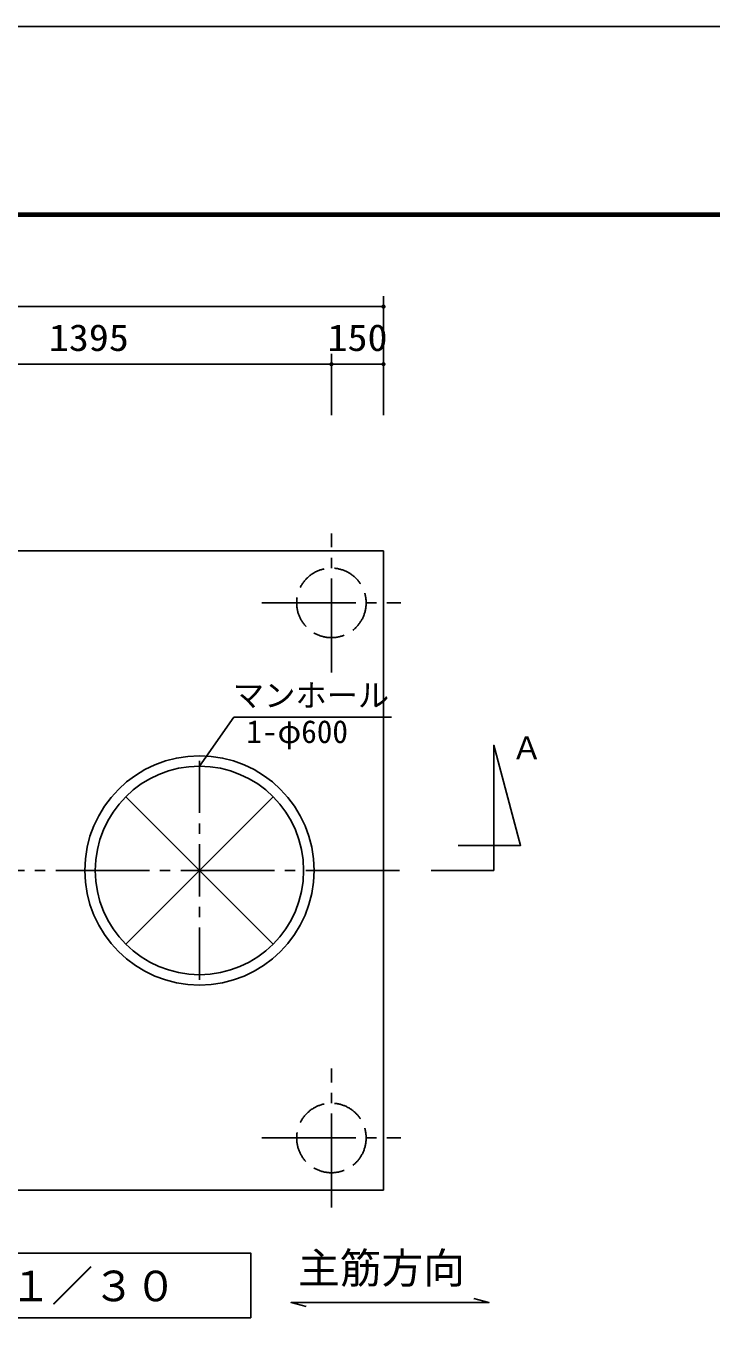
# Model space of a CAD drawing. Units: millimetres, scale not verified. Extents: x -8910 to 8910, y -6308 to 6308.
# Drawn here: x -4368 to -2394, y 2516 to 6308 of the extents above; entities that cross this region are included whole.
import ezdxf
from ezdxf.enums import TextEntityAlignment as Align

# ---------------------------------------------------------------- set-up
doc = ezdxf.new("R2010")
doc.units = ezdxf.units.MM
doc.header["$LTSCALE"] = 30
for name, pattern in [('CHAIN1', [8, 5, -1, 1, -1]), ('CHAIN2', [12, 9, -1, 1, -1]), ('DASHED3', [4, 3, -1])]:
    doc.linetypes.add(name, pattern=pattern)
for name, color, linetype, lineweight in [('0-0_機器', 2, 'Continuous', 25), ('0-1_製作', 5, 'Continuous', 25), ('0-5_空気管', 3, 'Continuous', 25), ('0-6_08', 2, 'CHAIN2', 25), ('0-7_1-3ﾚｲﾔ', 3, 'Continuous', 25), ('0-B_図面枠', 7, 'Continuous', 25), ('0-C_Axis_waku', 7, 'Continuous', 25)]:
    doc.layers.add(name, color=color, linetype=linetype, lineweight=lineweight)
doc.styles.add('ＭＳ ゴシック', font='')
doc.styles.get('ＭＳ ゴシック').set_extended_font_data('MS Gothic')

msp = doc.modelspace()

# ---------------------------------------------------------------- linework, layer by layer
at = {"layer": '0-0_機器'}
for p, q in [((-6429.24, 4798.31), (-3339.24, 4798.31)), ((-3339.24, 4798.31), (-3339.24, 2958.31))]:
    msp.add_line(p, q, dxfattribs=at)
msp.add_lwpolyline([(-6429.24, 4798.31), (-6429.24, 2958.31), (-3339.24, 2958.31)], dxfattribs=at)
at = {"layer": '0-0_機器', "color": 3}
msp.add_lwpolyline([(-3720.92, 2590.31), (-3720.92, 2776.62), (-5750.25, 2776.62), (-5750.25, 2590.31)], close=True, dxfattribs=at)
at = {"layer": '0-1_製作', "color": 2}
for p, q in [((-3339.24, 5530.8), (-3339.24, 5335.17)), ((-3489.24, 5365.17), (-3489.24, 5188.8)), ((-3339.24, 5365.17), (-3339.24, 5188.8))]:
    msp.add_line(p, q, dxfattribs=at)
at = {"layer": '0-1_製作'}
for points in [[(-3339.24, 5500.8), (-3345.24, 5500.8), (-3345.23, 5501.17)], [(-3339.24, 5500.8), (-3345.19, 5500.05), (-3345.24, 5500.8)], [(-3339.24, 5500.8), (-3345.23, 5501.17), (-3345.14, 5501.92)], [(-3339.24, 5500.8), (-3345.05, 5499.31), (-3345.19, 5500.05)], [(-3339.24, 5500.8), (-3345.14, 5501.92), (-3344.95, 5502.65)], [(-3339.24, 5500.8), (-3344.82, 5498.59), (-3345.05, 5499.31)], [(-3339.24, 5500.8), (-3344.95, 5502.65), (-3344.67, 5503.35)], [(-3339.24, 5500.8), (-3344.5, 5497.91), (-3344.82, 5498.59)], [(-3339.24, 5506.8), (-3344.67, 5503.35), (-3344.31, 5504.01)], [(-3339.24, 5500.8), (-3344.67, 5503.35), (-3339.24, 5506.8)], [(-3339.24, 5500.8), (-3344.1, 5497.27), (-3344.5, 5497.91)], [(-3339.24, 5506.8), (-3344.31, 5504.01), (-3339.99, 5506.75)], [(-3339.99, 5506.75), (-3344.31, 5504.01), (-3343.86, 5504.62)], [(-3339.24, 5494.8), (-3344.1, 5497.27), (-3339.24, 5500.8)], [(-3339.24, 5494.8), (-3343.62, 5496.69), (-3344.1, 5497.27)], [(-3339.99, 5506.75), (-3343.86, 5504.62), (-3340.73, 5506.61)], [(-3340.73, 5506.61), (-3343.86, 5504.62), (-3343.35, 5505.17)], [(-3340.73, 5506.61), (-3343.35, 5505.17), (-3341.45, 5506.38)], [(-3341.45, 5506.38), (-3343.35, 5505.17), (-3342.77, 5505.65)], [(-3341.45, 5506.38), (-3342.77, 5505.65), (-3342.13, 5506.06)], [(-3338.86, 5506.79), (-3339.24, 5500.8), (-3339.24, 5506.8)], [(-3338.12, 5506.69), (-3339.24, 5500.8), (-3338.86, 5506.79)], [(-3337.39, 5506.5), (-3339.24, 5500.8), (-3338.12, 5506.69)], [(-3336.69, 5506.23), (-3339.24, 5500.8), (-3337.39, 5506.5)], [(-3336.03, 5505.86), (-3339.24, 5500.8), (-3336.69, 5506.23)], [(-3335.42, 5505.42), (-3339.24, 5500.8), (-3336.03, 5505.86)], [(-3334.87, 5504.91), (-3339.24, 5500.8), (-3335.42, 5505.42)], [(-3334.39, 5504.32), (-3339.24, 5500.8), (-3334.87, 5504.91)], [(-3333.98, 5503.69), (-3339.24, 5500.8), (-3334.39, 5504.32)], [(-3333.98, 5503.69), (-3333.24, 5500.8), (-3339.24, 5500.8)], [(-3333.24, 5500.8), (-3339.24, 5494.8), (-3339.24, 5500.8)], [(-3333.25, 5500.42), (-3339.24, 5494.8), (-3333.24, 5500.8)], [(-3333.35, 5499.67), (-3339.24, 5494.8), (-3333.25, 5500.42)], [(-3333.54, 5498.94), (-3339.24, 5494.8), (-3333.35, 5499.67)], [(-3333.81, 5498.24), (-3339.24, 5494.8), (-3333.54, 5498.94)], [(-3334.18, 5497.58), (-3339.24, 5494.8), (-3333.81, 5498.24)], [(-3334.18, 5497.58), (-3338.49, 5494.85), (-3339.24, 5494.8)], [(-3334.62, 5496.97), (-3338.49, 5494.85), (-3334.18, 5497.58)], [(-3333.66, 5503.01), (-3333.24, 5500.8), (-3333.98, 5503.69)], [(-3333.43, 5502.29), (-3333.24, 5500.8), (-3333.66, 5503.01)], [(-3333.29, 5501.55), (-3333.24, 5500.8), (-3333.43, 5502.29)], [(-3339.24, 5494.8), (-3343.07, 5496.18), (-3343.62, 5496.69)], [(-3339.24, 5494.8), (-3342.46, 5495.73), (-3343.07, 5496.18)], [(-3339.24, 5494.8), (-3341.8, 5495.37), (-3342.46, 5495.73)], [(-3339.24, 5494.8), (-3341.1, 5495.09), (-3341.8, 5495.37)], [(-3339.24, 5494.8), (-3340.37, 5494.9), (-3341.1, 5495.09)], [(-3339.24, 5494.8), (-3339.62, 5494.81), (-3340.37, 5494.9)], [(-3334.62, 5496.97), (-3337.75, 5494.99), (-3338.49, 5494.85)], [(-3335.13, 5496.42), (-3337.75, 5494.99), (-3334.62, 5496.97)], [(-3335.13, 5496.42), (-3337.03, 5495.22), (-3337.75, 5494.99)], [(-3335.71, 5495.94), (-3337.03, 5495.22), (-3335.13, 5496.42)], [(-3335.71, 5495.94), (-3336.35, 5495.54), (-3337.03, 5495.22)], [(-3489.24, 5335.17), (-3495.24, 5335.17), (-3495.23, 5335.55)], [(-3489.24, 5335.17), (-3495.19, 5334.42), (-3495.24, 5335.17)], [(-3489.24, 5335.17), (-3495.23, 5335.55), (-3495.14, 5336.3)], [(-3489.24, 5335.17), (-3495.05, 5333.68), (-3495.19, 5334.42)], [(-3489.24, 5335.17), (-3495.14, 5336.3), (-3494.95, 5337.03)], [(-3489.24, 5335.17), (-3494.82, 5332.97), (-3495.05, 5333.68)], [(-3489.24, 5341.17), (-3494.95, 5337.03), (-3494.67, 5337.73)], [(-3489.24, 5335.17), (-3494.95, 5337.03), (-3489.24, 5341.17)], [(-3489.24, 5335.17), (-3494.5, 5332.28), (-3494.82, 5332.97)], [(-3489.24, 5341.17), (-3494.67, 5337.73), (-3489.99, 5341.13)], [(-3489.99, 5341.13), (-3494.67, 5337.73), (-3494.31, 5338.39)], [(-3489.24, 5335.17), (-3494.1, 5331.65), (-3494.5, 5332.28)], [(-3489.99, 5341.13), (-3494.31, 5338.39), (-3490.73, 5340.99)], [(-3490.73, 5340.99), (-3494.31, 5338.39), (-3493.86, 5339)], [(-3489.24, 5329.17), (-3494.1, 5331.65), (-3489.24, 5335.17)], [(-3489.24, 5329.17), (-3493.62, 5331.07), (-3494.1, 5331.65)], [(-3490.73, 5340.99), (-3493.86, 5339), (-3491.45, 5340.75)], [(-3491.45, 5340.75), (-3493.86, 5339), (-3493.35, 5339.55)], [(-3489.24, 5329.17), (-3493.07, 5330.55), (-3493.62, 5331.07)], [(-3491.45, 5340.75), (-3493.35, 5339.55), (-3492.13, 5340.43)], [(-3492.13, 5340.43), (-3493.35, 5339.55), (-3492.77, 5340.03)], [(-3489.24, 5329.17), (-3492.46, 5330.11), (-3493.07, 5330.55)], [(-3489.24, 5329.17), (-3491.8, 5329.75), (-3492.46, 5330.11)], [(-3489.24, 5329.17), (-3491.1, 5329.47), (-3491.8, 5329.75)], [(-3489.24, 5329.17), (-3490.37, 5329.28), (-3491.1, 5329.47)], [(-3489.24, 5329.17), (-3489.62, 5329.19), (-3490.37, 5329.28)], [(-3488.87, 5341.16), (-3489.24, 5335.17), (-3489.24, 5341.17)], [(-3488.12, 5341.07), (-3489.24, 5335.17), (-3488.87, 5341.16)], [(-3487.39, 5340.88), (-3489.24, 5335.17), (-3488.12, 5341.07)], [(-3486.69, 5340.6), (-3489.24, 5335.17), (-3487.39, 5340.88)], [(-3486.03, 5340.24), (-3489.24, 5335.17), (-3486.69, 5340.6)], [(-3485.42, 5339.8), (-3489.24, 5335.17), (-3486.03, 5340.24)], [(-3484.87, 5339.28), (-3489.24, 5335.17), (-3485.42, 5339.8)], [(-3484.39, 5338.7), (-3489.24, 5335.17), (-3484.87, 5339.28)], [(-3483.98, 5338.07), (-3489.24, 5335.17), (-3484.39, 5338.7)], [(-3483.98, 5338.07), (-3483.24, 5335.17), (-3489.24, 5335.17)], [(-3483.24, 5335.17), (-3489.24, 5329.17), (-3489.24, 5335.17)], [(-3483.25, 5334.8), (-3489.24, 5329.17), (-3483.24, 5335.17)], [(-3483.35, 5334.05), (-3489.24, 5329.17), (-3483.25, 5334.8)], [(-3483.54, 5333.32), (-3489.24, 5329.17), (-3483.35, 5334.05)], [(-3483.81, 5332.62), (-3489.24, 5329.17), (-3483.54, 5333.32)], [(-3483.81, 5332.62), (-3488.49, 5329.22), (-3489.24, 5329.17)], [(-3484.18, 5331.96), (-3488.49, 5329.22), (-3483.81, 5332.62)], [(-3484.18, 5331.96), (-3487.75, 5329.36), (-3488.49, 5329.22)], [(-3484.62, 5331.35), (-3487.75, 5329.36), (-3484.18, 5331.96)], [(-3484.62, 5331.35), (-3487.03, 5329.6), (-3487.75, 5329.36)], [(-3485.13, 5330.8), (-3487.03, 5329.6), (-3484.62, 5331.35)], [(-3485.13, 5330.8), (-3486.35, 5329.92), (-3487.03, 5329.6)], [(-3485.72, 5330.32), (-3486.35, 5329.92), (-3485.13, 5330.8)], [(-3483.66, 5337.38), (-3483.24, 5335.17), (-3483.98, 5338.07)], [(-3483.43, 5336.67), (-3483.24, 5335.17), (-3483.66, 5337.38)], [(-3483.29, 5335.93), (-3483.24, 5335.17), (-3483.43, 5336.67)], [(-3339.24, 5335.17), (-3345.24, 5335.17), (-3345.23, 5335.55)], [(-3339.24, 5335.17), (-3345.19, 5334.42), (-3345.24, 5335.17)], [(-3339.24, 5335.17), (-3345.23, 5335.55), (-3345.14, 5336.3)], [(-3339.24, 5335.17), (-3345.05, 5333.68), (-3345.19, 5334.42)], [(-3339.24, 5335.17), (-3345.14, 5336.3), (-3344.95, 5337.03)], [(-3339.24, 5335.17), (-3344.82, 5332.97), (-3345.05, 5333.68)], [(-3339.24, 5335.17), (-3344.95, 5337.03), (-3344.67, 5337.73)], [(-3339.24, 5335.17), (-3344.5, 5332.28), (-3344.82, 5332.97)], [(-3339.24, 5341.17), (-3344.67, 5337.73), (-3344.31, 5338.39)], [(-3339.24, 5335.17), (-3344.67, 5337.73), (-3339.24, 5341.17)], [(-3339.24, 5335.17), (-3344.1, 5331.65), (-3344.5, 5332.28)], [(-3339.24, 5341.17), (-3344.31, 5338.39), (-3339.99, 5341.13)], [(-3339.99, 5341.13), (-3344.31, 5338.39), (-3343.86, 5339)], [(-3339.24, 5329.17), (-3344.1, 5331.65), (-3339.24, 5335.17)], [(-3339.24, 5329.17), (-3343.62, 5331.07), (-3344.1, 5331.65)], [(-3339.99, 5341.13), (-3343.86, 5339), (-3340.73, 5340.99)], [(-3340.73, 5340.99), (-3343.86, 5339), (-3343.35, 5339.55)], [(-3339.24, 5329.17), (-3343.07, 5330.55), (-3343.62, 5331.07)], [(-3340.73, 5340.99), (-3343.35, 5339.55), (-3341.45, 5340.75)], [(-3341.45, 5340.75), (-3343.35, 5339.55), (-3342.77, 5340.03)], [(-3339.24, 5329.17), (-3342.46, 5330.11), (-3343.07, 5330.55)], [(-3341.45, 5340.75), (-3342.77, 5340.03), (-3342.13, 5340.43)], [(-3339.24, 5329.17), (-3341.8, 5329.75), (-3342.46, 5330.11)], [(-3339.24, 5329.17), (-3341.1, 5329.47), (-3341.8, 5329.75)], [(-3339.24, 5329.17), (-3340.37, 5329.28), (-3341.1, 5329.47)], [(-3339.24, 5329.17), (-3339.62, 5329.19), (-3340.37, 5329.28)], [(-3338.86, 5341.16), (-3339.24, 5335.17), (-3339.24, 5341.17)], [(-3338.12, 5341.07), (-3339.24, 5335.17), (-3338.86, 5341.16)], [(-3337.39, 5340.88), (-3339.24, 5335.17), (-3338.12, 5341.07)], [(-3336.69, 5340.6), (-3339.24, 5335.17), (-3337.39, 5340.88)], [(-3336.03, 5340.24), (-3339.24, 5335.17), (-3336.69, 5340.6)], [(-3335.42, 5339.8), (-3339.24, 5335.17), (-3336.03, 5340.24)], [(-3334.87, 5339.28), (-3339.24, 5335.17), (-3335.42, 5339.8)], [(-3334.39, 5338.7), (-3339.24, 5335.17), (-3334.87, 5339.28)], [(-3333.98, 5338.07), (-3339.24, 5335.17), (-3334.39, 5338.7)], [(-3333.98, 5338.07), (-3333.24, 5335.17), (-3339.24, 5335.17)], [(-3333.24, 5335.17), (-3339.24, 5329.17), (-3339.24, 5335.17)], [(-3333.25, 5334.8), (-3339.24, 5329.17), (-3333.24, 5335.17)], [(-3333.35, 5334.05), (-3339.24, 5329.17), (-3333.25, 5334.8)], [(-3333.54, 5333.32), (-3339.24, 5329.17), (-3333.35, 5334.05)], [(-3333.81, 5332.62), (-3339.24, 5329.17), (-3333.54, 5333.32)], [(-3334.18, 5331.96), (-3339.24, 5329.17), (-3333.81, 5332.62)], [(-3334.18, 5331.96), (-3338.49, 5329.22), (-3339.24, 5329.17)], [(-3334.62, 5331.35), (-3338.49, 5329.22), (-3334.18, 5331.96)], [(-3334.62, 5331.35), (-3337.75, 5329.36), (-3338.49, 5329.22)], [(-3335.13, 5330.8), (-3337.75, 5329.36), (-3334.62, 5331.35)], [(-3335.13, 5330.8), (-3337.03, 5329.6), (-3337.75, 5329.36)], [(-3335.71, 5330.32), (-3337.03, 5329.6), (-3335.13, 5330.8)], [(-3335.71, 5330.32), (-3336.35, 5329.92), (-3337.03, 5329.6)], [(-3333.66, 5337.38), (-3333.24, 5335.17), (-3333.98, 5338.07)], [(-3333.43, 5336.67), (-3333.24, 5335.17), (-3333.66, 5337.38)], [(-3333.29, 5335.93), (-3333.24, 5335.17), (-3333.43, 5336.67)]]:
    msp.add_solid(points, dxfattribs=at)
at = {"layer": '0-5_空気管', "color": 2}
for p, q in [((-6429.24, 5500.8), (-3339.24, 5500.8)), ((-4884.24, 5335.17), (-3489.24, 5335.17)), ((-3489.24, 5335.17), (-3339.24, 5335.17))]:
    msp.add_line(p, q, dxfattribs=at)
at = {"layer": '0-5_空気管', "linetype": 'CHAIN1'}
msp.add_line((-3869.24, 4193.68), (-3869.24, 3560.6), dxfattribs=at)
at = {"layer": '0-5_空気管'}
for p, q in [((-4081.37, 3666.18), (-3657.11, 4090.44)), ((-4081.37, 4090.44), (-3657.11, 3666.18))]:
    msp.add_line(p, q, dxfattribs=at)
at = {"layer": '0-5_空気管', "linetype": 'CHAIN2'}
msp.add_line((-3293.16, 3878.31), (-6523.78, 3878.31), dxfattribs=at)
at = {"layer": '0-5_空気管', "color": 4}
msp.add_lwpolyline([(-3869.24, 4178.31), (-3769.84, 4319.8), (-3316.25, 4319.8)], dxfattribs=at)
at = {"layer": '0-5_空気管'}
msp.add_lwpolyline([(-3201.8, 3878.44), (-3021.8, 3878.44), (-3021.8, 4238.44), (-2944.63, 3950.44), (-3124.63, 3950.44)], dxfattribs=at)
for radius in [330, 300]:
    msp.add_circle((-3869.24, 3878.31), radius, dxfattribs=at)
at = {"layer": '0-6_08'}
for p, q in [((-3489.24, 4448.31), (-3489.24, 4848.31)), ((-3689.24, 4648.31), (-3289.24, 4648.31)), ((-3489.24, 2908.31), (-3489.24, 3308.31)), ((-3689.24, 3108.31), (-3289.24, 3108.31))]:
    msp.add_line(p, q, dxfattribs=at)
at = {"layer": '0-6_08', "linetype": 'DASHED3'}
for centre in [(-3489.24, 4648.31), (-3489.24, 3108.31)]:
    msp.add_circle(centre, 100, dxfattribs=at)
at = {"layer": '0-7_1-3ﾚｲﾔ'}
msp.add_lwpolyline([(-3562.04, 2623.11), (-3605.51, 2634.76), (-3035.51, 2634.76), (-3078.98, 2646.41)], dxfattribs=at)
at = {"layer": '0-B_図面枠'}
msp.add_lwpolyline([(-8910, -6307.5), (-8910, 6307.5), (8910, 6307.5), (8910, -6307.5)], close=True, dxfattribs=at)
at = {"layer": '0-C_Axis_waku'}
for p, q in [((-7778.4, 5769.9), (8408.4, 5769.9)), ((-7777.8, 5769.3), (8407.8, 5769.3)), ((-7777.2, 5768.7), (8407.2, 5768.7)), ((-7776.6, 5768.1), (8406.6, 5768.1)), ((-7776, 5767.5), (8406, 5767.5)), ((-7775.4, 5766.9), (8405.4, 5766.9)), ((-7774.8, 5766.3), (8404.8, 5766.3)), ((-7774.2, 5765.7), (8404.2, 5765.7)), ((-7773.6, 5765.1), (8403.6, 5765.1)), ((-7773, 5764.5), (8403, 5764.5)), ((-7772.4, 5763.9), (8402.4, 5763.9)), ((-7771.8, 5763.3), (8401.8, 5763.3)), ((-7771.2, 5762.7), (8401.2, 5762.7)), ((-7770.6, 5762.1), (8400.6, 5762.1)), ((-7770, 5761.5), (8400, 5761.5))]:
    msp.add_line(p, q, dxfattribs=at)

# ---------------------------------------------------------------- texts
at = {"layer": '0-0_機器', "color": 4, "style": 'ＭＳ ゴシック'}
msp.add_text('Ｓ＝１／３０', height=87.98, dxfattribs=at).set_placement((-4655.45, 2612.01), align=Align.BOTTOM_LEFT)
at = {"layer": '0-1_製作', "color": 4, "style": 'ＭＳ ゴシック', "width": 1.1}
for s, p in [('1395', (-4302.99, 5350.17)), ('150', (-3500.49, 5350.17))]:
    msp.add_text(s, height=76.98, dxfattribs=at).set_placement(p, align=Align.BOTTOM_LEFT)
at = {"layer": '0-5_空気管', "color": 4, "style": 'ＭＳ ゴシック'}
for s, p in [('マンホール', (-3772.86, 4329.51)), ('1-φ600', (-3734.15, 4225.06)), ('Ａ', (-2971.48, 4177.99))]:
    msp.add_text(s, height=65.98, dxfattribs=at).set_placement(p, align=Align.BOTTOM_LEFT)
at = {"layer": '0-7_1-3ﾚｲﾔ', "color": 4, "style": 'ＭＳ ゴシック'}
msp.add_text('主筋方向', height=87.98, dxfattribs=at).set_placement((-3585.05, 2663.57), align=Align.BOTTOM_LEFT)

doc.saveas('drawing.dxf')
